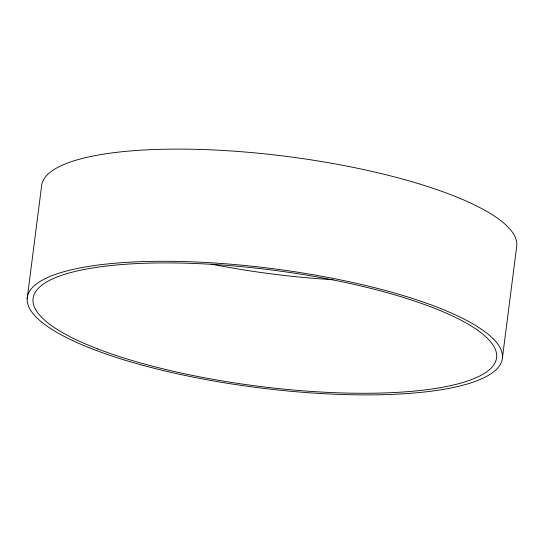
<?xml version="1.0" encoding="UTF-8"?>
<svg xmlns="http://www.w3.org/2000/svg" width="544" height="544" viewBox="0 0 544 544"><rect width="100%" height="100%" fill="white"/><g stroke="black" fill="none" stroke-linecap="round" stroke-linejoin="round"><path stroke-width="0.82" d="M27.2 298.391L41.568 186.211A239.482 59.962 7.3 0 1 283.9 156.067A239.482 59.962 7.3 0 1 516.8 245.609L502.432 357.789M333.118 279.704A233.641 58.5 7.3 0 1 211.303 264.132M93.459 349.404A239.482 59.962 7.3 0 0 493.109 372.266A239.482 59.962 7.3 0 0 207.869 262.602A239.482 59.962 7.3 0 0 93.459 349.404M97.641 348.888A233.641 58.5 7.3 0 0 487.546 371.192A233.641 58.5 7.3 0 0 209.263 264.2A233.641 58.5 7.3 0 0 97.641 348.888"/></g></svg>
